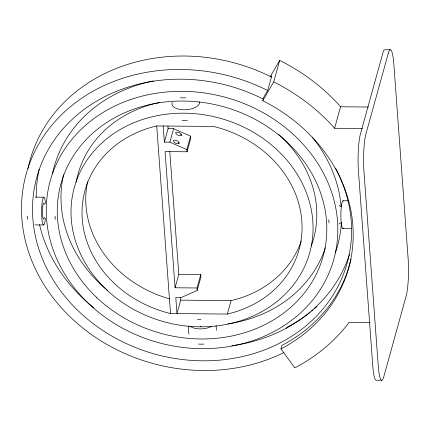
<?xml version="1.0" encoding="UTF-8"?>
<svg xmlns="http://www.w3.org/2000/svg" width="430" height="430" viewBox="0 0 430 430"><rect width="100%" height="100%" fill="white"/><g stroke="black" fill="none" stroke-linecap="round" stroke-linejoin="round"><path stroke-width="0.64" d="M175.08 287.777L178.81 274.324L200.767 274.523L197.037 287.982L175.08 287.777L165.061 151.58L187.023 151.779L186.862 149.597L169.855 142.163L164.368 142.115L168.098 128.656L167.91 126.081M169.855 142.163L173.586 128.71L190.592 136.143L190.753 138.326L187.023 151.779M186.862 149.597L190.592 136.143M180.519 297.571L180.707 300.151L176.977 313.604L175.795 297.49L181.283 297.538L197.214 290.406L200.944 276.952L200.767 274.523M370.112 322.715L348.88 322.521L346.387 325.886A188.754 163.137 15.5 0 1 294.754 367.86L281.01 348.827A163.771 141.545 15.5 0 0 262.768 100.727L263.74 97.228L267.756 90.332L271.787 75.804L271.115 76.948M262.768 100.727L273.727 81.915L279.699 60.388A188.754 163.137 15.5 0 1 337.577 103.361L340.571 106.774L368.435 107.027M227.352 314.061A111.031 95.96 15.5 0 0 301.833 221.004A111.031 95.96 15.5 0 0 213.554 126.458L156.724 125.942A111.031 95.96 15.5 0 0 82.243 219.004A111.031 95.96 15.5 0 0 170.522 313.545L227.352 314.061L231.082 300.608A111.031 95.96 15.5 0 0 301.247 241.096M362.463 128.554L334.599 128.301L340.571 106.774M281.01 348.827L281.983 345.328A163.771 141.545 15.5 0 0 351.041 259.037M286.66 328.461L286.982 327.294A163.771 141.545 15.5 0 0 310.073 312.39M270.067 76.922L279.699 60.388M338.958 224.003L341.898 222.396M390.413 49.794L384.925 49.746A27.756 4.128 -89.5 0 0 382.818 53.223L360.431 133.95A27.756 4.128 -89.5 0 0 358.486 171.683L372.767 365.909A27.756 4.128 -89.5 0 0 376.18 380.206L381.668 380.254M168.098 128.656L173.586 128.71M35.271 197.144L43.865 197.22M343.108 200.756L348.321 200.805M34.954 224.895L43.548 224.976M342.785 228.507L351.262 228.588M180.707 300.151L231.082 300.608M339.173 205.449L341.501 206.776M334.599 128.301L331.605 124.888A188.754 163.137 15.5 0 0 273.727 81.915M181.148 134.278C179.976 132.805 177.724 131.532 175.87 132.332L175.676 132.639C176.053 134.794 179.176 136.213 181.148 135.423L181.148 134.278L181.25 135.606M178.912 142.351C177.74 140.879 175.488 139.605 173.629 140.406L173.435 140.712C173.817 142.868 176.934 144.286 178.912 143.496L178.912 142.351L179.009 143.679M216.075 325.623L216.419 330.283M197.037 287.982L197.214 290.406M188.281 326.01L188.867 333.992M169.775 151.478L178.81 274.324M163.18 126.001L164.368 142.115M156.724 125.942L170.522 313.545M316.964 306.574A163.771 141.545 15.5 0 1 314.55 308.697M313.078 309.944A163.771 141.545 15.5 0 1 311.583 311.175M278.549 134.327A122.136 105.56 15.5 0 1 311.25 246.094M76.196 182.148A122.136 105.56 15.5 0 1 159.433 102.523M169.775 298.92A111.031 95.96 15.5 0 1 87.596 181.675M339.727 176.698A160.997 139.148 15.5 0 1 208.867 360.754A160.997 139.148 15.5 0 1 34.98 184.927A160.997 139.148 15.5 0 1 262.671 98.782M335.464 168.028A160.997 139.148 15.5 0 1 339.458 176.112M349.456 254.42A160.997 139.148 15.5 0 1 234.457 345.344M233.189 345.532A160.997 139.148 15.5 0 1 231.921 345.715M93.998 307.928A160.997 139.148 15.5 0 1 39.56 224.707M36.238 197.203A160.997 139.148 15.5 0 1 39.173 169.334M283.795 352.616A172.102 148.742 15.5 0 1 21.753 216.913A172.102 148.742 15.5 0 1 267.541 90.424M27.966 168.63A172.102 148.742 15.5 0 1 28.525 166.093M28.67 165.459A172.102 148.742 15.5 0 1 271.271 76.965M329.009 222.896A13.878 2.064 -89.5 0 1 328.778 219.725M343.328 228.099A13.878 2.064 -89.5 0 1 340.882 214.844A13.878 2.064 -89.5 0 1 343.505 201.068M55.276 219.348A13.878 2.064 -89.5 0 1 55.045 216.182M27.429 219.219A13.878 2.064 -89.5 0 1 27.192 216.053M45.413 218.246A13.878 2.064 -89.5 0 1 42.291 221.767A13.878 2.064 -89.5 0 1 42.43 200.702A13.878 2.064 -89.5 0 1 45.51 203.589M44.424 217.241A8.052 1.199 -89.5 0 1 42.812 216.817A8.052 1.199 -89.5 0 1 42.833 205.948A8.052 1.199 -89.5 0 1 44.451 204.486M201.03 319.495A13.878 6.67 -4.2 0 1 197.445 319.463M203.884 344.075A13.878 6.67 -4.2 0 1 198.526 344.027M211.662 326.354A13.878 6.67 -4.2 0 1 189.888 326.155M201.272 326.596A9.159 4.402 -4.2 0 1 200.09 326.585M341.361 222.729A147.119 127.151 15.5 0 1 335.357 252.808M52.39 173.838A147.119 127.151 15.5 0 1 153.521 80.937M312.293 137.17A147.119 127.151 15.5 0 1 341.14 206.577M325.349 247.777A136.014 117.557 15.5 0 1 230.587 323.462M229.932 323.57A136.014 117.557 15.5 0 1 227.959 323.881M107.876 290.648A136.014 117.557 15.5 0 1 106.85 289.798M105.334 288.508A136.014 117.557 15.5 0 1 63.592 174.575M185.771 97.782A13.878 6.67 -4.2 0 1 180.417 97.734M199.622 101.862A13.878 6.67 -4.2 0 1 184.835 109.774A13.878 6.67 -4.2 0 1 172.226 102.49M187.437 120.459A13.878 6.67 -4.2 0 1 182.083 120.411M388.306 53.272L365.919 133.999A27.756 4.128 -89.5 0 0 363.973 171.737L378.255 365.957A27.756 4.128 -89.5 0 0 383.775 376.777L406.162 296.05A27.756 4.128 -89.5 0 0 408.108 258.317L393.826 64.091A27.756 4.128 -89.5 0 0 388.306 53.272M106.414 289.605A122.136 105.56 15.5 0 0 308.923 255.382A122.136 105.56 15.5 0 0 160.772 115.02A122.136 105.56 15.5 0 0 106.414 289.605M88.903 303.843A147.119 127.151 15.5 0 0 332.836 262.617A147.119 127.151 15.5 0 0 154.375 93.541A147.119 127.151 15.5 0 0 88.903 303.843M96.685 297.517A136.014 117.557 15.5 0 0 322.21 259.403A136.014 117.557 15.5 0 0 157.219 103.087A136.014 117.557 15.5 0 0 96.685 297.517"/></g></svg>
